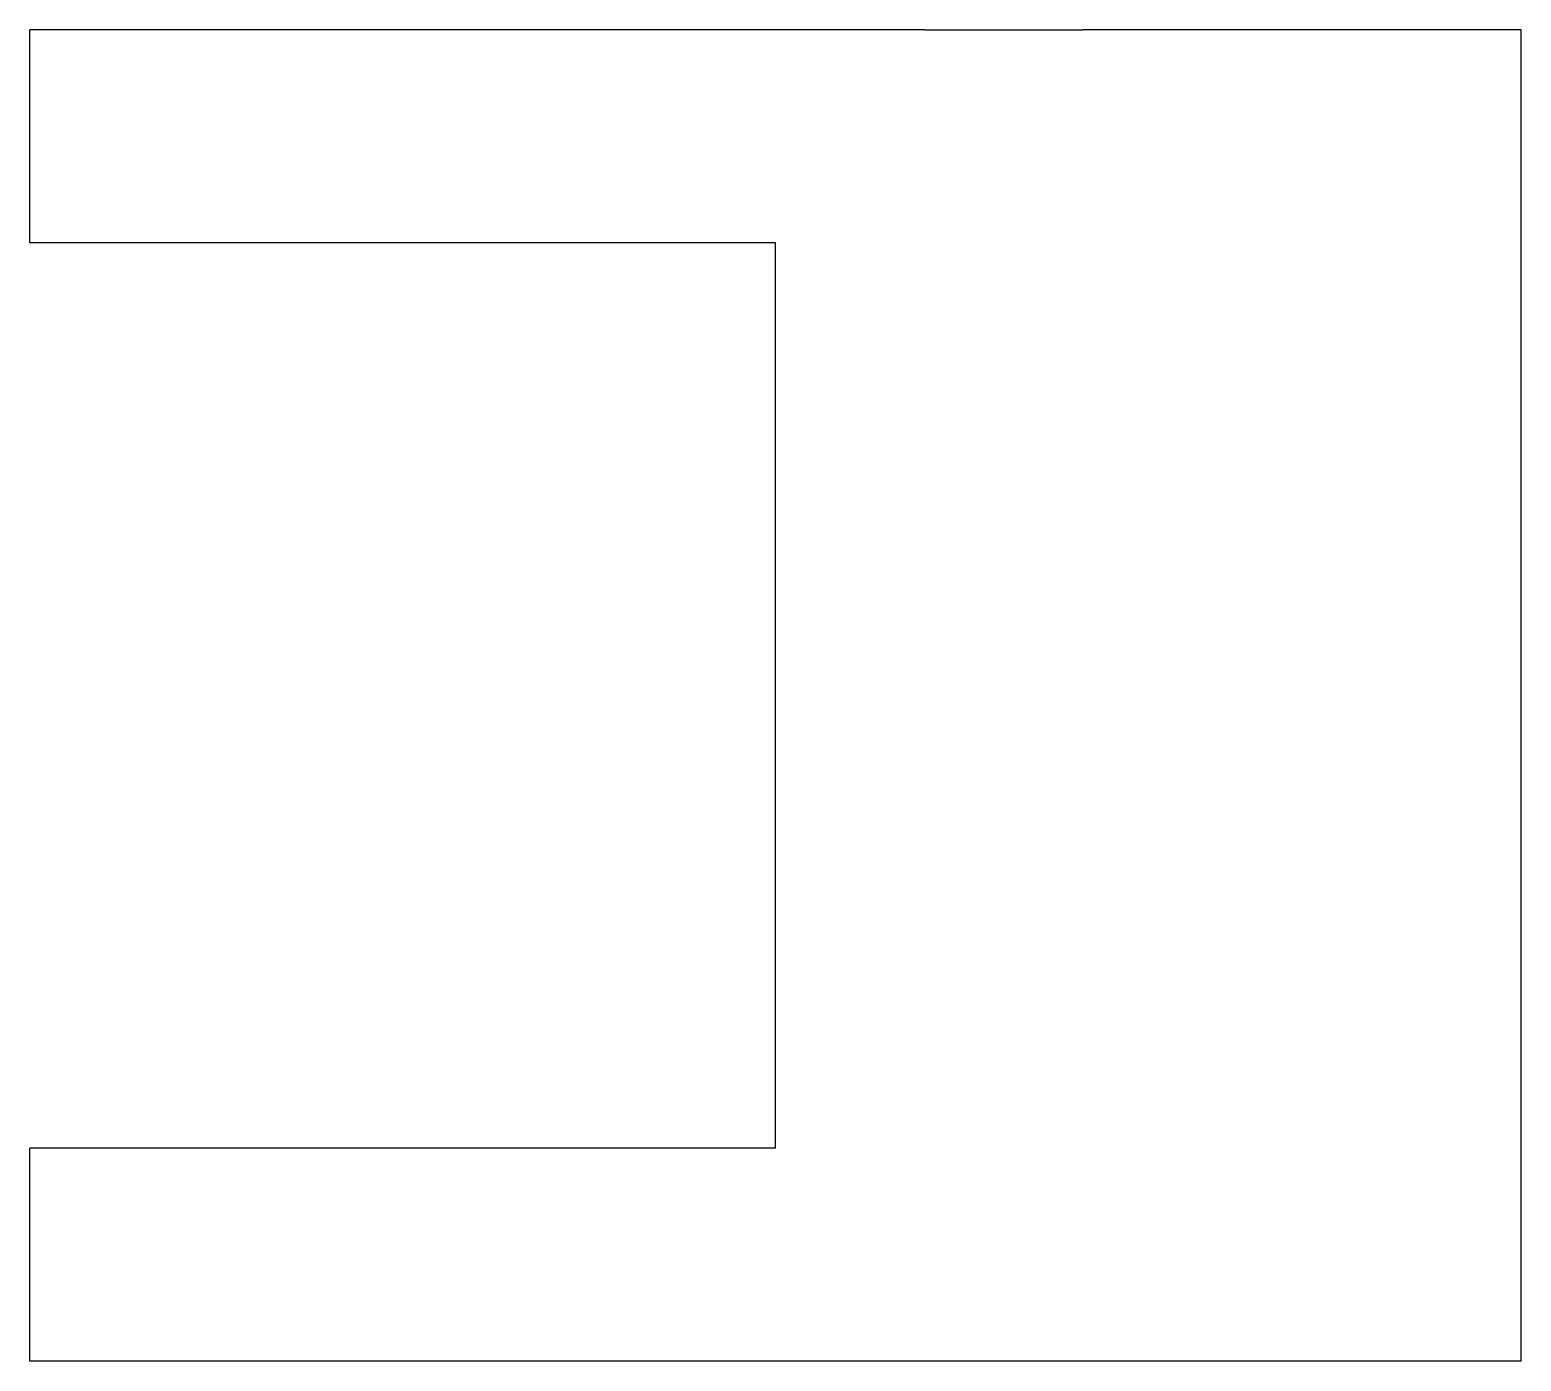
# Model space of a CAD drawing. Header units: metres. Extents: x 0 to 28, y -25 to 0.
import ezdxf

# ---------------------------------------------------------------- set-up
doc = ezdxf.new("R2010")
doc.units = ezdxf.units.M

msp = doc.modelspace()

# ---------------------------------------------------------------- linework, layer by layer
for points in [[(0, -4), (0, -3.92), (0, -3.84), (0, -3.76), (0, -3.68), (0, -3.6), (0, -3.52), (0, -3.44), (0, -3.36), (0, -3.28), (0, -3.2), (0, -3.12), (0, -3.04), (0, -2.96), (0, -2.88), (0, -2.8), (0, -2.72), (0, -2.64), (0, -2.56), (0, -2.48), (0, -2.4), (0, -2.32), (0, -2.24), (0, -2.16), (0, -2.08), (0, -2), (0, -1.92), (0, -1.84), (0, -1.76), (0, -1.68), (0, -1.6), (0, -1.52), (0, -1.44), (0, -1.36), (0, -1.28), (0, -1.2), (0, -1.12), (0, -1.04), (0, -0.96), (0, -0.88), (0, -0.8), (0, -0.72), (0, -0.64), (0, -0.56), (0, -0.48), (0, -0.4), (0, -0.32), (0, -0.24), (0, -0.16), (0, -0.08), (0, 0)], [(5, 0), (4.843, 0), (4.686, 0), (4.53, 0), (4.374, 0), (4.219, 0), (4.064, 0), (3.91, 0), (3.758, 0), (3.607, 0), (3.456, 0), (3.307, 0), (3.162, 0), (3.017, 0), (2.872, 0), (2.732, 0), (2.595, 0), (2.458, 0), (2.322, 0), (2.194, 0), (2.065, 0), (1.937, 0), (1.816, 0), (1.699, 0), (1.582, 0), (1.464, 0), (1.36, 0), (1.255, 0), (1.151, 0), (1.052, 0), (0.961, 0), (0.87, 0), (0.779, 0), (0.701, 0), (0.625, 0), (0.549, 0), (0.478, 0), (0.418, 0), (0.358, 0), (0.298, 0), (0.25, 0), (0.206, 0), (0.163, 0), (0.122, 0), (0.095, 0), (0.069, 0), (0.043, 0), (0.026, 0), (0.018, 0), (0.009, 0), (0, 0)], [(16.804, 0), (16.568, 0), (16.332, 0), (16.096, 0), (15.86, 0), (15.623, 0), (15.387, 0), (15.151, 0), (14.915, 0), (14.679, 0), (14.443, 0), (14.207, 0), (13.971, 0), (13.735, 0), (13.499, 0), (13.263, 0), (13.027, 0), (12.791, 0), (12.554, 0), (12.318, 0), (12.082, 0), (11.846, 0), (11.61, 0), (11.374, 0), (11.138, 0), (10.902, 0), (10.666, 0), (10.43, 0), (10.194, 0), (9.958, 0), (9.722, 0), (9.485, 0), (9.249, 0), (9.013, 0), (8.777, 0), (8.541, 0), (8.305, 0), (8.069, 0), (7.833, 0), (7.597, 0), (7.361, 0), (7.125, 0), (6.889, 0), (6.653, 0), (6.416, 0), (6.18, 0), (5.944, 0), (5.708, 0), (5.472, 0), (5.236, 0), (5, 0)], [(16.804, 0), (16.865, 0), (16.926, 0), (16.986, 0), (17.047, 0), (17.108, 0), (17.169, 0), (17.23, 0), (17.29, 0), (17.351, 0), (17.412, 0), (17.472, 0), (17.533, 0), (17.593, 0), (17.654, 0), (17.714, 0), (17.775, 0), (17.835, 0), (17.896, 0), (17.956, 0), (18.016, 0), (18.076, 0), (18.136, 0), (18.196, 0), (18.256, 0), (18.316, 0), (18.375, 0), (18.435, 0), (18.494, 0), (18.554, 0), (18.613, 0), (18.672, 0), (18.732, 0), (18.79, 0), (18.849, 0), (18.908, 0), (18.967, 0), (19.025, 0), (19.084, 0), (19.142, 0), (19.2, 0), (19.258, 0), (19.316, 0), (19.374, 0), (19.431, 0), (19.488, 0), (19.546, 0), (19.603, 0), (19.659, 0), (19.716, 0), (19.773, 0)], [(28, 0), (27.984, 0), (27.967, 0), (27.951, 0), (27.921, 0), (27.872, 0), (27.824, 0), (27.775, 0), (27.7, 0), (27.62, 0), (27.54, 0), (27.452, 0), (27.342, 0), (27.233, 0), (27.123, 0), (26.994, 0), (26.856, 0), (26.719, 0), (26.578, 0), (26.416, 0), (26.254, 0), (26.091, 0), (25.917, 0), (25.733, 0), (25.549, 0), (25.364, 0), (25.162, 0), (24.96, 0), (24.757, 0), (24.549, 0), (24.332, 0), (24.115, 0), (23.899, 0), (23.673, 0), (23.446, 0), (23.22, 0), (22.991, 0), (22.759, 0), (22.526, 0), (22.293, 0), (22.06, 0), (21.826, 0), (21.592, 0), (21.359, 0), (21.128, 0), (20.898, 0), (20.667, 0), (20.441, 0), (20.219, 0), (19.996, 0), (19.773, 0)], [(28, -25), (28, -24.5), (28, -24), (28, -23.5), (28, -23), (28, -22.5), (28, -22), (28, -21.5), (28, -21), (28, -20.5), (28, -20), (28, -19.5), (28, -19), (28, -18.5), (28, -18), (28, -17.5), (28, -17), (28, -16.5), (28, -16), (28, -15.5), (28, -15), (28, -14.5), (28, -14), (28, -13.5), (28, -13), (28, -12.5), (28, -12), (28, -11.5), (28, -11), (28, -10.5), (28, -10), (28, -9.5), (28, -9), (28, -8.5), (28, -8), (28, -7.5), (28, -7), (28, -6.5), (28, -6), (28, -5.5), (28, -5), (28, -4.5), (28, -4), (28, -3.5), (28, -3), (28, -2.5), (28, -2), (28, -1.5), (28, -1), (28, -0.5), (28, 0)], [(5, -4), (4.843, -4), (4.686, -4), (4.53, -4), (4.374, -4), (4.219, -4), (4.064, -4), (3.91, -4), (3.758, -4), (3.607, -4), (3.456, -4), (3.307, -4), (3.162, -4), (3.017, -4), (2.872, -4), (2.732, -4), (2.595, -4), (2.458, -4), (2.322, -4), (2.194, -4), (2.065, -4), (1.937, -4), (1.816, -4), (1.699, -4), (1.582, -4), (1.464, -4), (1.36, -4), (1.255, -4), (1.151, -4), (1.052, -4), (0.961, -4), (0.87, -4), (0.779, -4), (0.701, -4), (0.625, -4), (0.549, -4), (0.478, -4), (0.418, -4), (0.358, -4), (0.298, -4), (0.25, -4), (0.206, -4), (0.163, -4), (0.122, -4), (0.095, -4), (0.069, -4), (0.043, -4), (0.026, -4), (0.018, -4), (0.009, -4), (0, -4)], [(14, -4), (13.82, -4), (13.64, -4), (13.46, -4), (13.28, -4), (13.1, -4), (12.92, -4), (12.74, -4), (12.56, -4), (12.38, -4), (12.2, -4), (12.02, -4), (11.84, -4), (11.66, -4), (11.48, -4), (11.3, -4), (11.12, -4), (10.94, -4), (10.76, -4), (10.58, -4), (10.4, -4), (10.22, -4), (10.04, -4), (9.86, -4), (9.68, -4), (9.5, -4), (9.32, -4), (9.14, -4), (8.96, -4), (8.78, -4), (8.6, -4), (8.42, -4), (8.24, -4), (8.06, -4), (7.88, -4), (7.7, -4), (7.52, -4), (7.34, -4), (7.16, -4), (6.98, -4), (6.8, -4), (6.62, -4), (6.44, -4), (6.26, -4), (6.08, -4), (5.9, -4), (5.72, -4), (5.54, -4), (5.36, -4), (5.18, -4), (5, -4)], [(14, -21), (14, -20.66), (14, -20.32), (14, -19.98), (14, -19.64), (14, -19.3), (14, -18.96), (14, -18.62), (14, -18.28), (14, -17.94), (14, -17.6), (14, -17.26), (14, -16.92), (14, -16.58), (14, -16.24), (14, -15.9), (14, -15.56), (14, -15.22), (14, -14.88), (14, -14.54), (14, -14.2), (14, -13.86), (14, -13.52), (14, -13.18), (14, -12.84), (14, -12.5), (14, -12.16), (14, -11.82), (14, -11.48), (14, -11.14), (14, -10.8), (14, -10.46), (14, -10.12), (14, -9.78), (14, -9.44), (14, -9.1), (14, -8.76), (14, -8.42), (14, -8.08), (14, -7.74), (14, -7.4), (14, -7.06), (14, -6.72), (14, -6.38), (14, -6.04), (14, -5.7), (14, -5.36), (14, -5.02), (14, -4.68), (14, -4.34), (14, -4)], [(0, -25), (0, -24.92), (0, -24.84), (0, -24.76), (0, -24.68), (0, -24.6), (0, -24.52), (0, -24.44), (0, -24.36), (0, -24.28), (0, -24.2), (0, -24.12), (0, -24.04), (0, -23.96), (0, -23.88), (0, -23.8), (0, -23.72), (0, -23.64), (0, -23.56), (0, -23.48), (0, -23.4), (0, -23.32), (0, -23.24), (0, -23.16), (0, -23.08), (0, -23), (0, -22.92), (0, -22.84), (0, -22.76), (0, -22.68), (0, -22.6), (0, -22.52), (0, -22.44), (0, -22.36), (0, -22.28), (0, -22.2), (0, -22.12), (0, -22.04), (0, -21.96), (0, -21.88), (0, -21.8), (0, -21.72), (0, -21.64), (0, -21.56), (0, -21.48), (0, -21.4), (0, -21.32), (0, -21.24), (0, -21.16), (0, -21.08), (0, -21)], [(5, -21), (4.843, -21), (4.686, -21), (4.53, -21), (4.374, -21), (4.219, -21), (4.064, -21), (3.91, -21), (3.758, -21), (3.607, -21), (3.456, -21), (3.307, -21), (3.162, -21), (3.017, -21), (2.872, -21), (2.732, -21), (2.595, -21), (2.458, -21), (2.322, -21), (2.194, -21), (2.065, -21), (1.937, -21), (1.816, -21), (1.699, -21), (1.582, -21), (1.464, -21), (1.36, -21), (1.255, -21), (1.151, -21), (1.052, -21), (0.961, -21), (0.87, -21), (0.779, -21), (0.701, -21), (0.625, -21), (0.549, -21), (0.478, -21), (0.418, -21), (0.358, -21), (0.298, -21), (0.25, -21), (0.206, -21), (0.163, -21), (0.122, -21), (0.095, -21), (0.069, -21), (0.043, -21), (0.026, -21), (0.018, -21), (0.009, -21), (0, -21)], [(14, -21), (13.82, -21), (13.64, -21), (13.46, -21), (13.28, -21), (13.1, -21), (12.92, -21), (12.74, -21), (12.56, -21), (12.38, -21), (12.2, -21), (12.02, -21), (11.84, -21), (11.66, -21), (11.48, -21), (11.3, -21), (11.12, -21), (10.94, -21), (10.76, -21), (10.58, -21), (10.4, -21), (10.22, -21), (10.04, -21), (9.86, -21), (9.68, -21), (9.5, -21), (9.32, -21), (9.14, -21), (8.96, -21), (8.78, -21), (8.6, -21), (8.42, -21), (8.24, -21), (8.06, -21), (7.88, -21), (7.7, -21), (7.52, -21), (7.34, -21), (7.16, -21), (6.98, -21), (6.8, -21), (6.62, -21), (6.44, -21), (6.26, -21), (6.08, -21), (5.9, -21), (5.72, -21), (5.54, -21), (5.36, -21), (5.18, -21), (5, -21)], [(5, -25), (4.843, -25), (4.686, -25), (4.53, -25), (4.374, -25), (4.219, -25), (4.064, -25), (3.91, -25), (3.758, -25), (3.607, -25), (3.456, -25), (3.307, -25), (3.162, -25), (3.017, -25), (2.872, -25), (2.732, -25), (2.595, -25), (2.458, -25), (2.322, -25), (2.194, -25), (2.065, -25), (1.937, -25), (1.816, -25), (1.699, -25), (1.582, -25), (1.464, -25), (1.36, -25), (1.255, -25), (1.151, -25), (1.052, -25), (0.961, -25), (0.87, -25), (0.779, -25), (0.701, -25), (0.625, -25), (0.549, -25), (0.478, -25), (0.418, -25), (0.358, -25), (0.298, -25), (0.25, -25), (0.206, -25), (0.163, -25), (0.122, -25), (0.095, -25), (0.069, -25), (0.043, -25), (0.026, -25), (0.018, -25), (0.009, -25), (0, -25)], [(16.804, -25), (16.568, -25), (16.332, -25), (16.096, -25), (15.86, -25), (15.623, -25), (15.387, -25), (15.151, -25), (14.915, -25), (14.679, -25), (14.443, -25), (14.207, -25), (13.971, -25), (13.735, -25), (13.499, -25), (13.263, -25), (13.027, -25), (12.791, -25), (12.554, -25), (12.318, -25), (12.082, -25), (11.846, -25), (11.61, -25), (11.374, -25), (11.138, -25), (10.902, -25), (10.666, -25), (10.43, -25), (10.194, -25), (9.958, -25), (9.722, -25), (9.485, -25), (9.249, -25), (9.013, -25), (8.777, -25), (8.541, -25), (8.305, -25), (8.069, -25), (7.833, -25), (7.597, -25), (7.361, -25), (7.125, -25), (6.889, -25), (6.653, -25), (6.416, -25), (6.18, -25), (5.944, -25), (5.708, -25), (5.472, -25), (5.236, -25), (5, -25)], [(19.773, -25), (19.716, -25), (19.659, -25), (19.603, -25), (19.546, -25), (19.488, -25), (19.431, -25), (19.374, -25), (19.316, -25), (19.258, -25), (19.2, -25), (19.142, -25), (19.084, -25), (19.025, -25), (18.967, -25), (18.908, -25), (18.849, -25), (18.79, -25), (18.732, -25), (18.672, -25), (18.613, -25), (18.554, -25), (18.494, -25), (18.435, -25), (18.375, -25), (18.316, -25), (18.256, -25), (18.196, -25), (18.136, -25), (18.076, -25), (18.016, -25), (17.956, -25), (17.896, -25), (17.835, -25), (17.775, -25), (17.714, -25), (17.654, -25), (17.593, -25), (17.533, -25), (17.472, -25), (17.412, -25), (17.351, -25), (17.29, -25), (17.23, -25), (17.169, -25), (17.108, -25), (17.047, -25), (16.986, -25), (16.926, -25), (16.865, -25), (16.804, -25)], [(28, -25), (27.984, -25), (27.967, -25), (27.951, -25), (27.921, -25), (27.872, -25), (27.824, -25), (27.775, -25), (27.7, -25), (27.62, -25), (27.54, -25), (27.452, -25), (27.342, -25), (27.233, -25), (27.123, -25), (26.994, -25), (26.856, -25), (26.719, -25), (26.578, -25), (26.416, -25), (26.254, -25), (26.091, -25), (25.917, -25), (25.733, -25), (25.549, -25), (25.364, -25), (25.162, -25), (24.96, -25), (24.757, -25), (24.549, -25), (24.332, -25), (24.115, -25), (23.899, -25), (23.673, -25), (23.446, -25), (23.22, -25), (22.991, -25), (22.759, -25), (22.526, -25), (22.293, -25), (22.06, -25), (21.826, -25), (21.592, -25), (21.359, -25), (21.128, -25), (20.898, -25), (20.667, -25), (20.441, -25), (20.219, -25), (19.996, -25), (19.773, -25)]]:
    msp.add_lwpolyline(points)

doc.saveas('drawing.dxf')
